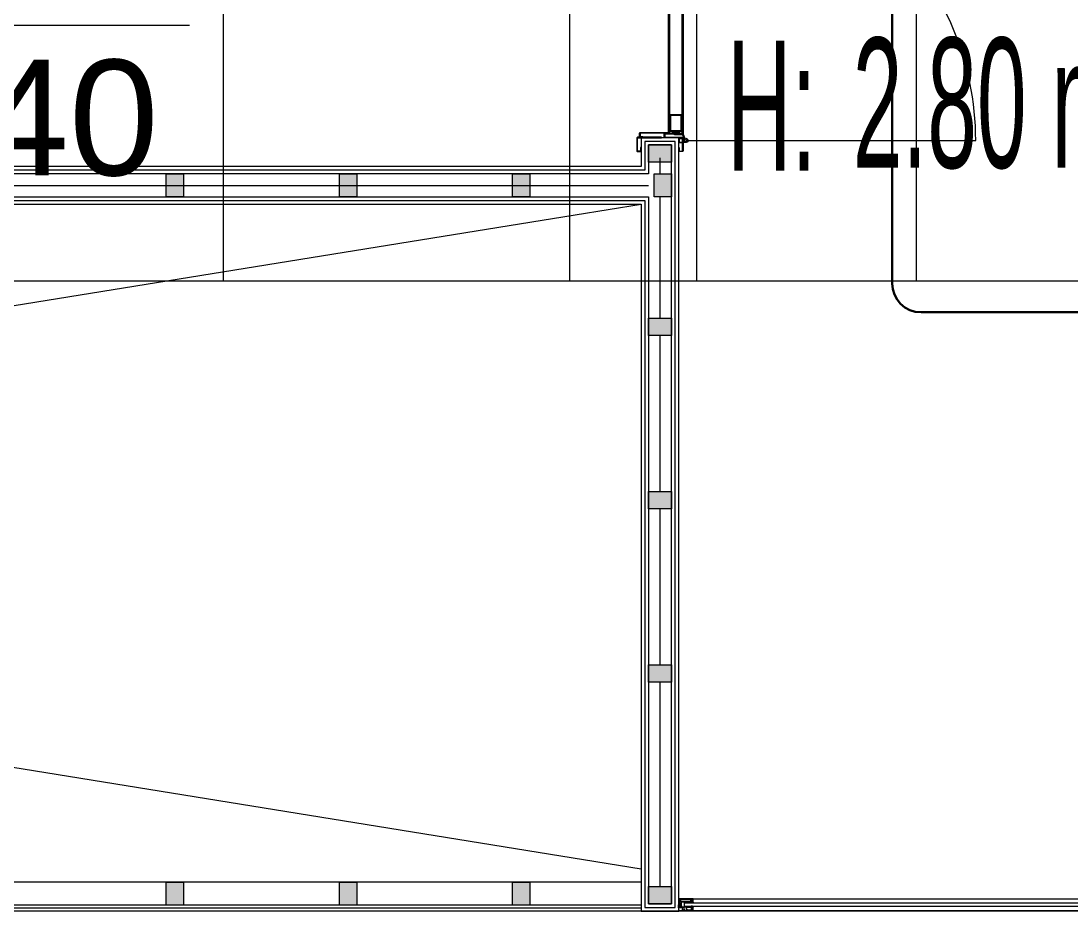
# Model space of a CAD drawing. Extents: x -9058 to 11890, y 0 to 4205.
# Drawn here: x 8927.3 to 9290.9, y 2321.1 to 2629.3 of the extents above; entities that cross this region are included whole.
import ezdxf
from ezdxf.enums import TextEntityAlignment as Align

# ---------------------------------------------------------------- set-up
doc = ezdxf.new("R2010")
doc.units = 0
doc.header["$MEASUREMENT"] = 0
doc.linetypes.add('DOT2', pattern=[0.125, 0, -0.125])
doc.layers.get('0').update_dxf_attribs({"color": 9, "lineweight": 9})
for name, color, linetype, lineweight in [('10', 9, 'Continuous', 9), ('E-KABLO', 7, 'Continuous', 30), ('M-TEFRIS2-015', 129, 'Continuous', 9), ('M-TEFRIS2-015 @ 20', 129, 'Continuous', 9)]:
    doc.layers.add(name, color=color, linetype=linetype, lineweight=lineweight)
doc.styles.add('Arial', font='arial.ttf', dxfattribs={"height": 2.5})
doc.styles.add('MuuM_TEXT-STANDART', font='ARIALN.TTF')
pattern_1 = [(315, (17125.27339, -1688.45941), (-0.0883883476, -0.0883883476), []), (225, (17125.27339, -1688.45941), (-0.0883883476, 0.0883883476), [])]

# ---------------------------------------------------------------- blocks, each defined once
blk = doc.blocks.new('0a_roomno2')
blk.add_lwpolyline([(30, -16), (0, -16), (0, 0), (30, 0)], close=True)
for points in [[(18, -5), (18, -16)], [(24, -5), (24, -16)]]:
    blk.add_lwpolyline(points)
at = {"style": 'MuuM_TEXT-STANDART', "width": 0.6}
blk.add_text('H:', height=2.25, dxfattribs=at).set_placement((0.525, -12.962), align=Align.MIDDLE_LEFT)
at = {"style": 'Arial'}
blk.add_attdef('ODANO', (0, 1.505), '', height=3, dxfattribs=at)
blk.add_attdef('MEKANADI', text='', height=3, dxfattribs=at).set_placement((0.525, -4.75), align=Align.BOTTOM_LEFT)
at = {"style": 'MuuM_TEXT-STANDART', "width": 0.6}
for tag, p in [('YER01', (15, -7)), ('TAVAN01', (20.625, -7)), ('DUVAR01', (26.25, -7)), ('YER02', (15, -10.375)), ('TAVAN02', (20.625, -10.375)), ('DUVAR02', (26.25, -10.375)), ('YER03', (15, -13.75)), ('TAVAN03', (20.625, -13.75)), ('DUVAR03', (26.25, -13.75))]:
    blk.add_attdef(tag, text='', height=2.25, dxfattribs=at).set_placement(p, align=Align.MIDDLE_CENTER)
at = {"style": 'MuuM_TEXT-STANDART'}
blk.add_attdef('M2', text='', height=2.25, dxfattribs=at).set_placement((1.323, -7.805), align=Align.MIDDLE_LEFT)
at = {"style": 'MuuM_TEXT-STANDART', "width": 0.6}
blk.add_attdef('TEMIZTAVANYUKSEKLIGI', text='', height=2.25, dxfattribs=at).set_placement((2.7, -13.162), align=Align.MIDDLE_LEFT)
blk = doc.blocks.new('*U647')
at = {"layer": 'M-TEFRIS2-015 @ 20'}
ref = blk.add_blockref('0a_roomno2', (9161.34, 2859.21), dxfattribs=dict(at, xscale=20, yscale=20, zscale=20))
ref.add_attrib('TEMIZTAVANYUKSEKLIGI', '2.80 m', dxfattribs={"layer": '0', "height": 45, "style": 'MuuM_TEXT-STANDART', "width": 0.6}).set_placement((9215.34, 2600.97), align=Align.MIDDLE_LEFT)
blk = doc.blocks.new('prf-10x10')
h = blk.add_hatch(color=255)
h.dxf.hatch_style = 1
h.paths.add_polyline_path([(-5, -5), (5, -5), (5, 5), (-5, 5)])
at = {"layer": '10'}
blk.add_lwpolyline([(-5, -5), (5, -5), (5, 5), (-5, 5)], close=True, dxfattribs=at)
blk = doc.blocks.new('*U669')
at = {"layer": 'M-TEFRIS2-015 @ 20', "xscale": 20, "yscale": 20, "zscale": 20}
blk.add_blockref('0a_roomno2', (8637.26, 2859.21), dxfattribs=at)
blk = doc.blocks.new('prf-scr2')
at = {"linetype": 'DOT2', "ltscale": 10}
blk.add_line((0, 0.19), (0, -1.06), dxfattribs=at)
for p, q in [((0.09, -0.24), (-0.09, -0.2)), ((-0.09, -0.24), (0.09, -0.28)), ((0.09, -0.32), (-0.09, -0.28)), ((-0.09, -0.32), (0.09, -0.36)), ((0.09, -0.4), (-0.09, -0.36)), ((-0.09, -0.4), (0.09, -0.44)), ((0.09, -0.48), (-0.09, -0.44)), ((-0.09, -0.48), (0.09, -0.52)), ((0.09, -0.56), (-0.09, -0.52)), ((-0.09, -0.56), (0.09, -0.6)), ((0.09, -0.64), (-0.09, -0.6)), ((-0.09, -0.64), (0.09, -0.68)), ((0.09, -0.72), (-0.09, -0.68)), ((-0.09, -0.72), (0.09, -0.76)), ((0.06, -0.84), (-0.08, -0.76)), ((-0.07, -0.8), (0.06, -0.84)), ((0.09, -0.17), (0, -0.15)), ((0, -0.18), (0.09, -0.2))]:
    blk.add_line(p, q)
blk.add_lwpolyline([(0.23, 0), (-0.23, 0), (-0.23, -0.01), (-0.12, -0.14), (0.12, -0.14), (0.23, -0.01), (0.23, 0)], close=True)
for points in [[(0.23, -0.01), (-0.23, -0.01)], [(-0.09, -0.14), (-0.09, -0.2), (-0.12, -0.22), (-0.12, -0.23), (-0.09, -0.24), (-0.09, -0.28), (-0.12, -0.3), (-0.12, -0.31), (-0.09, -0.32), (-0.09, -0.36), (-0.12, -0.38), (-0.12, -0.39), (-0.09, -0.4), (-0.09, -0.44), (-0.12, -0.46), (-0.12, -0.46), (-0.09, -0.48), (-0.09, -0.52), (-0.12, -0.54), (-0.12, -0.54), (-0.09, -0.56), (-0.09, -0.6), (-0.12, -0.62), (-0.12, -0.62), (-0.09, -0.64), (-0.09, -0.68), (-0.12, -0.69), (-0.12, -0.7), (-0.09, -0.72), (-0.09, -0.73), (-0.08, -0.76), (-0.1, -0.77), (-0.1, -0.78), (-0.07, -0.8), (-0.01, -0.94), (0, -0.95), (0.01, -0.94), (0.08, -0.76), (0.09, -0.76), (0.12, -0.74), (0.12, -0.73), (0.09, -0.72), (0.09, -0.68), (0.12, -0.66), (0.12, -0.66), (0.09, -0.64), (0.09, -0.6), (0.12, -0.58), (0.12, -0.58), (0.09, -0.56), (0.09, -0.52), (0.12, -0.5), (0.12, -0.5), (0.09, -0.48), (0.09, -0.44), (0.12, -0.43), (0.12, -0.42), (0.09, -0.4), (0.09, -0.36), (0.12, -0.35), (0.12, -0.34), (0.09, -0.32), (0.09, -0.28), (0.12, -0.27), (0.12, -0.26), (0.09, -0.24), (0.09, -0.2), (0.12, -0.19), (0.12, -0.18), (0.09, -0.17), (0.09, -0.14)]]:
    blk.add_lwpolyline(points)
blk = doc.blocks.new('0a_elevationtarget-p')
blk.add_lwpolyline([(16.605, 0), (-4, 0)])
at = {"style": 'Arial'}
blk.add_attdef('BITMISKOT', text='', height=2, dxfattribs=at).set_placement((4.5, 0), align=Align.BOTTOM_LEFT)
blk.add_attdef('KABAKOT', text='', height=2, dxfattribs=at).set_placement((4.5, -0.592), align=Align.TOP_LEFT)
blk = doc.blocks.new('*U677')
at = {"layer": 'M-TEFRIS2-015 @ 20'}
ref = blk.add_blockref('0a_elevationtarget-p', (8653.57, 2627.7), dxfattribs=dict(at, xscale=20, yscale=20, zscale=20))
ref.add_attrib('KABAKOT', 'KK +5.40', dxfattribs={"layer": '0', "height": 40, "style": 'Arial'}).set_placement((8743.57, 2615.86), align=Align.TOP_LEFT)

msp = doc.modelspace()

# ---------------------------------------------------------------- hatches: boundary and pattern name
h = msp.add_hatch(color=255)
h.dxf.hatch_style = 1
h.paths.add_polyline_path([(9152.56, 2520.37), (9144.56, 2520.37), (9144.56, 2526.37), (9152.56, 2526.37)])
at = {"layer": 'M-TEFRIS2-015'}
h = msp.add_hatch(dxfattribs=at)
h.set_pattern_fill('NET', color=256, angle=405, style=0)
h.set_pattern_definition([(315, (17126.98337, -1692.18661), (-0.0883883476, -0.0883883476), []), (225, (17126.98337, -1692.18661), (-0.0883883476, 0.0883883476), [])])
h.paths.add_polyline_path([(9158.4, 2323.85), (9158.4, 2324.14), (9159.44, 2324.14), (9159.44, 2323.85)])
h = msp.add_hatch(dxfattribs=at)
h.set_pattern_fill('NET', color=256, angle=405, style=0)
h.set_pattern_definition(pattern_1)
h.paths.add_polyline_path([(9159.57, 2324.21), (9159.63, 2324.21), (9159.67, 2324.32), (9159.67, 2324.36), (9159.64, 2324.36), (9159.64, 2324.49), (9159.93, 2324.49), (9159.93, 2324.36), (9159.9, 2324.36), (9159.95, 2324.21), (9160.03, 2324.22), (9160.2, 2323.85), (9160.09, 2323.85), (9160.09, 2323.89), (9159.93, 2324.08, -0.2599), (9159.85, 2323.85), (9159.61, 2323.85, -0.382682)])
h.paths.add_polyline_path([(9159.81, 2324.09), (9159.62, 2324.09, 2.16717)], flags=16)
h = msp.add_hatch(dxfattribs=at)
h.set_pattern_fill('NET', color=256, angle=405, style=0)
h.set_pattern_definition([(315, (17131.03647, -1713.23901), (-0.0883883476, -0.0883883476), []), (225, (17131.03647, -1713.23901), (-0.0883883476, 0.0883883476), [])])
h.paths.add_polyline_path([(9154.95, 2322.24), (9154.95, 2323.31), (9155.13, 2323.31), (9155.13, 2322.24)])
h = msp.add_hatch(dxfattribs=at)
h.set_pattern_fill('NET', color=256, angle=405, style=0)
h.set_pattern_definition([(315, (17133.49251, -1692.18661), (-0.0883883476, -0.0883883476), []), (225, (17133.49251, -1692.18661), (-0.0883883476, 0.0883883476), [])])
h.paths.add_polyline_path([(9158.4, 2322.49), (9158.4, 2322.81), (9159.44, 2322.81), (9159.44, 2322.49)])
h = msp.add_hatch(dxfattribs=at)
h.set_pattern_fill('NET', color=256, angle=405, style=0)
h.set_pattern_definition(pattern_1)
h.paths.add_polyline_path([(9159.57, 2322.44), (9159.63, 2322.44), (9159.67, 2322.34), (9159.67, 2322.29), (9159.64, 2322.29), (9159.64, 2322.17), (9159.93, 2322.17), (9159.93, 2322.29), (9159.9, 2322.29), (9159.95, 2322.44), (9160.03, 2322.43), (9160.2, 2322.81), (9160.09, 2322.81), (9160.09, 2322.76), (9159.93, 2322.57, 0.2599), (9159.85, 2322.81), (9159.61, 2322.81, 0.382682)])
h.paths.add_polyline_path([(9159.81, 2322.57), (9159.62, 2322.57, -2.16717)], flags=16)

# ---------------------------------------------------------------- linework, layer by layer
at = {"layer": '10'}
for p, q in [((9144.56, 2520.37), (9144.56, 2526.37)), ((9144.56, 2526.37), (9152.56, 2526.37)), ((9152.56, 2526.37), (9152.56, 2520.37)), ((9152.56, 2520.37), (9144.56, 2520.37))]:
    msp.add_line(p, q, dxfattribs=at)
at = {"layer": 'E-KABLO', "color": 6, "ltscale": 40}
for p, q in [((9228.97, 2634.26), (9228.97, 2538.43)), ((9238.97, 2528.43), (9564.6, 2528.43))]:
    msp.add_line(p, q, dxfattribs=at)
msp.add_arc((9238.97, 2538.43), 10, 180, 270, dxfattribs=at)
at = {"layer": 'M-TEFRIS2-015'}
for p, q in [((9155.06, 2588.87), (9142.06, 2588.87)), ((9142.06, 2588.87), (9142.06, 2578.87)), ((9155.06, 2576.37), (9155.06, 2588.87)), ((9153.81, 2587.62), (9143.31, 2587.62)), ((9143.31, 2587.62), (9143.31, 2577.62)), ((9152.56, 2586.37), (9144.56, 2586.37)), ((9144.56, 2586.37), (9144.56, 2576.37)), ((9152.56, 2576.37), (9152.56, 2586.37)), ((9153.81, 2576.37), (9153.81, 2587.62)), ((9142.06, 2578.87), (7718.81, 2578.87)), ((9143.31, 2577.62), (7718.81, 2577.62)), ((9144.56, 2576.37), (7718.81, 2576.37)), ((9152.56, 2323.62), (9152.56, 2576.37)), ((9153.81, 2322.37), (9153.81, 2576.37)), ((9155.06, 2321.12), (9155.06, 2576.37)), ((7721.06, 2572.37), (9144.56, 2572.37)), ((7715.06, 2568.37), (9144.56, 2568.37)), ((7715.06, 2567.12), (9143.31, 2567.12)), ((9143.31, 2567.12), (9143.31, 2322.37)), ((9144.56, 2568.37), (9144.56, 2323.62)), ((9148.56, 2568.37), (9148.56, 2526.37)), ((7715.06, 2565.87), (9142.06, 2565.87)), ((9142.06, 2565.87), (9142.06, 2321.12)), ((9148.56, 2520.37), (9148.56, 2466.37)), ((9144.56, 2323.62), (9152.56, 2323.62)), ((9831.1, 2323.83), (9157.03, 2323.83)), ((9160.02, 2325.33), (9828.09, 2325.33)), ((9827.86, 2321.12), (7716.92, 2321.12)), ((9142.06, 2321.12), (9155.06, 2321.12)), ((9143.31, 2322.37), (9153.81, 2322.37)), ((9157.03, 2322.83), (9831.1, 2322.83)), ((9160.02, 2321.33), (9828.11, 2321.33))]:
    msp.add_line(p, q, dxfattribs=at)
for points in [[(9154.91, 2687.67), (9152.91, 2687.67), (9152.91, 2687.97), (9151.86, 2687.97), (9151.86, 2590.37), (9152.91, 2590.37), (9152.91, 2590.67), (9154.91, 2590.67), (9154.91, 2590.37), (9153.21, 2590.37), (9153.21, 2590.07), (9151.56, 2590.07), (9151.56, 2688.27), (9153.21, 2688.27), (9153.21, 2687.97), (9154.91, 2687.97)], [(9152.91, 2687.67), (9154.91, 2687.67), (9154.91, 2688.27), (9156.56, 2688.27), (9156.56, 2590.07), (9154.91, 2590.07), (9154.91, 2590.67), (9152.91, 2590.67), (9152.91, 2590.97), (9155.21, 2590.97), (9155.21, 2590.37), (9156.26, 2590.37), (9156.26, 2687.97), (9155.21, 2687.97), (9155.21, 2687.37), (9152.91, 2687.37), (9152.91, 2687.67)], [(9156.36, 2588.67), (9155.06, 2588.67), (9155.06, 2587.17), (9156.36, 2587.17)], [(9157.05, 2588.47), (9155.26, 2588.47), (9155.26, 2587.37), (9157.05, 2587.37)], [(9157.56, 2587.92), (9257.91, 2587.92)], [(9148.56, 2581.97), (9148.56, 2576.37)], [(7717.06, 2335.62), (9142.06, 2565.87)], [(9142.06, 2335.62), (7718.81, 2565.87)], [(9148.56, 2460.37), (9148.56, 2406.37)], [(9148.56, 2400.37), (9148.56, 2329.62)], [(9142.06, 2331.12), (7717.06, 2331.12)], [(9159.87, 2325.17), (9159.87, 2324.72), (9159.56, 2324.72), (9159.56, 2324.43), (9159.47, 2324.43), (9159.57, 2324.21), (9159.63, 2324.21), (9159.67, 2324.32), (9159.67, 2324.36), (9159.64, 2324.36), (9159.64, 2324.61), (9159.93, 2324.61), (9159.93, 2324.36), (9159.9, 2324.36), (9159.95, 2324.21), (9160.03, 2324.22), (9160.02, 2325.32), (9155.06, 2325.32)], [(9157.03, 2322.49), (9157.03, 2324.14)], [(9158.4, 2323.83), (9158.4, 2324.14)], [(9159.47, 2324.43), (9159.44, 2324.43), (9159.44, 2323.83)], [(9159.64, 2324.49), (9159.93, 2324.49)], [(9159.93, 2324.08), (9160.09, 2323.89), (9160.09, 2323.85)], [(9160.03, 2324.22), (9160.2, 2323.85)], [(9142.06, 2323.12), (7717.06, 2323.12)], [(9142.06, 2322.12), (7717.06, 2322.12)], [(9142.06, 2321.12), (7717.06, 2321.12)], [(9155.13, 2322.24), (9154.95, 2322.24), (9154.95, 2323.31)], [(9155.13, 2323.31), (9154.95, 2323.31)], [(9157.78, 2321.76), (9157.62, 2321.76), (9157.62, 2321.53), (9159.82, 2321.53), (9159.82, 2321.76), (9159.52, 2321.76), (9159.52, 2322.3), (9157.62, 2322.3)], [(9158.4, 2322.83), (9158.4, 2322.49)], [(9159.44, 2322.49), (9159.44, 2322.49), (9159.44, 2322.83)], [(9159.66, 2322.17), (9159.93, 2322.17)], [(9159.93, 2322.57), (9160.09, 2322.76), (9160.09, 2322.81)], [(9160.04, 2322.45), (9160.2, 2322.81)]]:
    msp.add_lwpolyline(points, dxfattribs=at)
for points in [[(9152.06, 2590.97), (9152.06, 2596.97), (9156.06, 2596.97), (9156.06, 2590.97)], [(9152.36, 2591.27), (9152.36, 2596.67), (9155.76, 2596.67), (9155.76, 2591.27)], [(9155.13, 2324.3), (9155.13, 2323.78), (9154.95, 2323.78), (9154.95, 2323.64), (9155.13, 2323.64), (9155.13, 2322), (9154.95, 2322), (9154.95, 2321.56), (9155.07, 2321.56), (9155.07, 2321.32), (9160.04, 2321.32), (9160.04, 2322.45), (9159.94, 2322.45), (9159.89, 2322.27), (9159.94, 2322.27), (9159.94, 2321.89), (9159.66, 2321.89), (9159.66, 2322.44), (9159.51, 2322.44), (9159.47, 2322.49), (9156.23, 2322.49), (9156.16, 2322.78), (9155.86, 2322.78), (9155.86, 2322.18), (9155.53, 2322.18), (9155.53, 2324.3)], [(9156.98, 2322.34), (9156.3, 2322.34), (9156.3, 2321.64), (9156.23, 2321.61), (9156.23, 2321.52), (9157.04, 2321.52), (9157.04, 2321.66), (9156.98, 2321.72)]]:
    msp.add_lwpolyline(points, close=True, dxfattribs=at)
for points in [[(9140.86, 2584.27, -0.414214), (9140.76, 2584.37), (9140.76, 2588.77, -0.414214), (9140.86, 2588.87), (9149.16, 2588.87), (9149.16, 2589.07), (9140.86, 2589.07, 0.414214), (9140.56, 2588.77), (9140.56, 2584.37, 0.414214), (9140.86, 2584.07), (9141.76, 2584.07, 0.414214), (9142.06, 2584.37), (9142.06, 2585.47), (9141.86, 2585.47), (9141.86, 2584.37, -0.414214), (9141.76, 2584.27)], [(9148.28, 2590.47), (9141.76, 2590.47, 0.414214), (9141.66, 2590.37), (9141.66, 2589.37, 0.414214), (9141.76, 2589.27), (9142.66, 2589.27), (9142.66, 2589.07), (9141.76, 2589.07, -0.414214), (9141.46, 2589.37), (9141.46, 2590.37, -0.414214), (9141.76, 2590.67), (9148.28, 2590.67), (9151.16, 2590.67, -0.414214), (9151.46, 2590.37, -0.414214), (9151.16, 2590.07), (9150.26, 2590.07), (9150.26, 2589.07), (9156.26, 2589.07, -0.414214), (9156.56, 2588.77), (9156.56, 2584.37, -0.414214), (9156.26, 2584.07), (9155.36, 2584.07, -0.414214), (9155.06, 2584.37), (9155.06, 2585.47), (9155.26, 2585.47), (9155.26, 2584.37, 0.414214), (9155.36, 2584.27), (9156.26, 2584.27, 0.414214), (9156.36, 2584.37), (9156.36, 2588.77, 0.414214), (9156.26, 2588.87), (9150.06, 2588.87), (9150.06, 2590.27), (9151.16, 2590.27, 0.414214), (9151.26, 2590.37, 0.414214), (9151.16, 2590.47)], [(9157.07, 2588.49), (9156.43, 2589.87), (9153.56, 2589.87), (9153.56, 2590.07), (9156.56, 2590.07), (9157.24, 2588.6, -14.796002)]]:
    msp.add_lwpolyline(points, format="xyb", close=True, dxfattribs=at)
for points in [[(9155.06, 2325.32), (9155.06, 2325.18), (9155.4, 2325.18), (9155.4, 2324.7, 1), (9155.61, 2324.7)], [(9155.53, 2324.82), (9155.53, 2325.18), (9159.84, 2325.18), (9159.84, 2325.21, -0.561743), (9159.92, 2325.22, -0.595966), (9159.87, 2325.17, 2.204878)], [(9155.61, 2324.7, 0.305404), (9155.53, 2324.82, 5.773092)], [(9159.13, 2325), (9159.13, 2324.55, -0.414214), (9159.02, 2324.45), (9155.78, 2324.45), (9155.78, 2325.18)], [(9159.44, 2324.14), (9156.18, 2324.14, 0.414214), (9155.86, 2323.81), (9155.86, 2322.78)], [(9159.56, 2324.43), (9159.44, 2325.01, 0.833203), (9159.13, 2325, 0.447088)], [(9159.62, 2324.09), (9159.81, 2324.09, -1)], [(9157.62, 2322.3), (9157.62, 2321.88), (9157.78, 2321.88, -1), (9157.78, 2321.76, 1)], [(9159.62, 2322.57), (9159.81, 2322.57, 1)]]:
    msp.add_lwpolyline(points, format="xyb", dxfattribs=at)
msp.add_circle((9157.56, 2587.92), 0.55, dxfattribs=at)
for centre, radius, start, end in [((9157.56, 2587.92), 100.35, 0, 91.5131), ((9159.79, 2324.05), 0.273, 143.5711, 234.0262), ((9159.72, 2324.01), 0.125, 139.5402, 40.4598), ((9159.68, 2324.03), 0.253, 305.8742, 11.3324), ((9159.79, 2322.61), 0.273, 125.9738, 216.4289), ((9159.72, 2322.65), 0.125, 319.5402, 220.4598), ((9159.68, 2322.62), 0.253, 348.6676, 54.1258)]:
    msp.add_arc(centre, radius, start, end, dxfattribs=at)

# ---------------------------------------------------------------- block references
at = {"layer": 'M-TEFRIS2-015', "color": 6}
for name in ['*U669', '*U647', '*U677']:
    msp.add_blockref(name, (0, 0), dxfattribs=at)
at = {"layer": 'M-TEFRIS2-015', "xscale": -1, "rotation": 180}
msp.add_blockref('prf-scr2', (9154.06, 2590.37), dxfattribs=at)
at = {"layer": 'M-TEFRIS2-015', "extrusion": (0, 0, -1), "xscale": 0.8, "yscale": 0.6, "zscale": -1}
for p in [(-9148.56, 2583.37), (-9148.56, 2463.37), (-9148.56, 2403.37), (-9148.56, 2326.62)]:
    msp.add_blockref('prf-10x10', p, dxfattribs=at)
at = {"layer": 'M-TEFRIS2-015', "extrusion": (0, 0, -1), "xscale": 0.8, "yscale": 0.6, "zscale": -1, "rotation": 90}
for p in [(-8980.56, 2572.37), (-9040.56, 2572.37), (-9100.56, 2572.37), (-9149.56, 2572.37), (-8980.56, 2327.12), (-9040.56, 2327.12), (-9100.56, 2327.12)]:
    msp.add_blockref('prf-10x10', p, dxfattribs=at)

doc.saveas('drawing.dxf')
